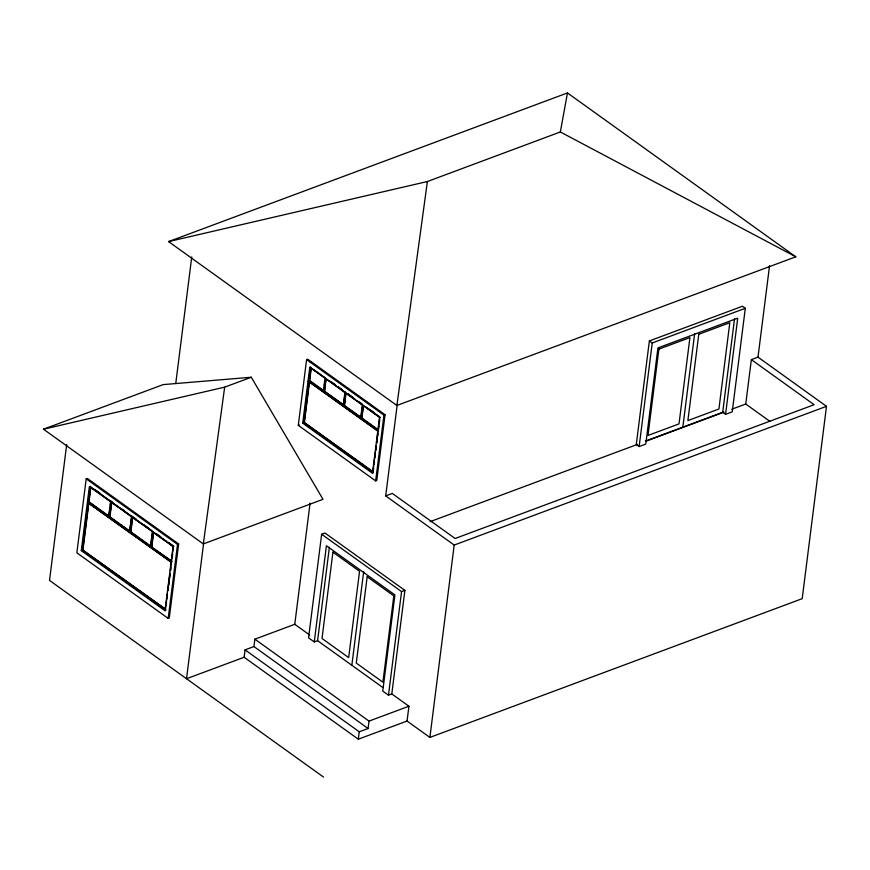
<?xml version="1.0" encoding="UTF-8"?>
<svg xmlns="http://www.w3.org/2000/svg" width="870" height="870" viewBox="0 0 870 870"><rect width="100%" height="100%" fill="white"/><g stroke="black" fill="none" stroke-linecap="round" stroke-linejoin="round"><path stroke-width="1.3" d="M66.685 444.548L49.525 580.41L323.51 777.062M86.195 478.837L76.854 552.82L168.182 618.374L169.291 617.961L178.644 543.978L87.304 478.424L86.195 478.837L177.534 544.392L178.644 543.978M81.28 550.612L82.117 550.308L165.833 610.392L165.006 610.707L81.28 550.612L89.382 486.504L173.097 546.588L173.935 546.284M82.117 550.308L90.208 486.189M82.672 550.036L165.713 609.337L82.672 550.036L88.588 503.175L171.629 562.477L88.588 503.175M110.011 508.113L108.717 516.28L88.74 501.946L90.61 487.146L98.245 492.322M82.944 549.927L88.86 503.077M109 516.182L89.023 501.838L90.882 487.048M108.717 516.28L110.588 501.49L90.61 487.146M110.359 505.416L110.871 501.381L100.354 493.834M122.333 509.613L131.794 516.41L129.652 531.309L109.674 516.965L111.545 502.175L113.916 503.578M129.924 531.2L109.946 516.867L111.817 502.066M129.652 531.309L131.522 516.508L111.545 502.175M132.468 517.193L152.728 531.429L150.575 546.327L130.598 531.983L132.468 517.193L151.674 530.678M150.858 546.229L130.881 531.885L132.751 517.084M150.575 546.327L152.446 531.537M151.532 547.012L171.792 561.248L151.532 547.012L153.403 532.212L166.3 541.173M151.804 546.904L153.675 532.114M175.751 383.55L191.748 256.954M165.006 610.707L173.097 546.588M165.43 609.435L167.464 593.373M167.801 590.697L169.998 573.297M170.335 570.611L171.357 562.586M171.51 561.357L173.38 546.556L153.403 532.212M166.224 605.324L166.561 602.638M167.062 598.625L167.399 595.95M168.084 590.6L168.421 587.913M168.758 585.238L169.269 581.225M169.606 578.55L170.107 574.526M170.618 570.513L170.955 567.838M172.293 557.213L172.641 554.527M173.152 550.482L173.489 547.795M168.182 618.374L177.534 544.392M203.678 542.88L186.517 678.73L244.133 657.263L358.299 739.206L407.051 721.034L429.889 737.423L802.205 598.669L826.5 406.323L757.998 357.157L751.354 359.636L745.742 404.017L769.983 421.417M244.133 657.263L245.068 649.868L253.931 646.562L368.097 728.505L369.032 721.1L254.867 639.167L253.931 646.562M298.29 425.365L306.599 359.625L307.697 359.212L385.062 414.74L376.764 480.479L375.655 480.892L298.29 425.365L299.4 424.951M309.774 367.292L379.527 417.35L372.469 473.226L302.716 423.157L309.774 367.292L310.612 366.977L303.554 422.853L373.306 472.921M372.904 471.953L304.108 422.581L309.241 381.908L378.319 431.183M324.031 388.096L323.433 390.75L309.394 380.668L311.003 367.934L320.997 374.807M373.176 471.855L304.38 422.472L309.513 381.799M323.705 390.641L309.676 380.571L311.286 367.836M323.433 390.75L325.043 378.015L311.003 367.934M324.347 385.551L324.999 380.451M309.742 635.046L294.767 624.301L310.057 503.23M343.596 404.92L324.379 391.424L325.989 378.689L324.662 391.326L343.596 404.92L344.89 394.73M407.051 721.034L408.922 706.233L391.804 693.945L404.887 590.371L324.967 533.016L321.65 534.256L308.567 637.83L314.266 641.919L317.594 640.69L382.887 687.55M343.324 405.018L344.933 392.283L325.989 378.689M314.266 641.919L326.424 545.751L394.915 594.917L382.767 691.084L388.477 695.184L391.804 693.945M361.039 417.437L344.27 405.703L345.879 392.968L344.553 405.605L361.039 417.437L362.322 407.247M317.594 640.69L329.404 547.176M360.756 417.535L362.366 404.8L345.879 392.968M378.2 430.052L361.713 418.22L363.323 405.485L361.985 418.122L377.373 429.16M373.067 470.648L375.394 452.28M375.72 449.659L376.221 445.723M376.547 443.091L378.037 431.292L309.241 381.908M378.363 428.779L379.809 417.317L363.323 405.485M373.35 470.539L373.676 467.919M374.176 463.982L374.502 461.361M375.003 457.424L375.34 454.803M375.829 450.867L376.329 446.93M376.83 442.993L377.156 440.372M377.656 436.435L377.982 433.804M378.472 429.954L378.961 426.126M379.276 423.581L379.766 419.764M351.839 665.267L363.66 571.764M375.655 480.892L383.953 415.153L306.599 359.625M826.5 406.323L454.194 545.066L385.693 495.9L397.242 404.441M358.299 739.206L359.234 731.8L245.068 649.868M388.477 695.184L401.559 591.611L321.65 534.256M429.889 737.423L454.194 545.066M649.368 340.931L636.285 444.505L639.145 446.56L645.79 444.081L657.938 347.902L737.716 318.17L725.569 414.348L732.225 411.869L745.307 308.295L742.447 306.24L649.368 340.931L652.228 342.976L745.307 308.295M639.145 446.56L652.228 342.976M682.83 427.159L694.641 333.656M725.569 414.348L722.72 412.293L734.53 318.79M757.998 357.157L769.558 265.687M203.33 543.924L224.667 387.15L251.267 377.243L322.998 499.326L203.33 543.924L43.5 429.204L163.168 384.605L251.267 377.243M396.894 405.474L427.377 181.525L560.345 131.968L795.8 256.813L396.894 405.474L168.562 241.599L567.468 92.938L795.8 256.813M560.345 131.968L567.468 92.938M310.405 362.355L311.503 361.942M308.013 381.256L308.839 380.951M344.65 392.326L345.488 392.011M344.933 392.283L337.843 386.9M302.716 423.157L303.554 422.853M383.953 415.153L385.062 414.74M173.38 546.556L168.399 542.673M385.693 495.9L392.337 493.431L455.13 538.497L814.146 404.702L751.354 359.636M645.431 441.101L722.72 412.293M430.019 521.685L637.536 444.352M646.443 441.025L724.101 412.086M731.746 409.237L745.742 404.017M254.867 639.167L294.767 624.301M401.559 591.611L404.887 590.371M369.032 721.1L408.922 706.233M359.234 731.8L368.097 728.505M168.562 241.599L427.377 181.525M43.5 429.204L224.667 387.15M331.872 382.245L335.015 384.496M338.158 386.748L342.345 389.76M347.663 393.577L352.024 396.709M359.647 402.179L361.833 403.745M369.456 409.226L373.817 412.347M323.161 376.362L325.315 377.906M329.425 380.853L335.733 385.388M347.26 393.653L354.949 399.178M357.146 400.755L362.649 404.702M365.791 406.964L380.081 417.219M94.623 489.353L100.126 493.301M110.044 500.424L112.241 502.001M122.159 509.113L124.366 510.701M130.968 515.442L136.481 519.401M144.192 524.936L148.596 528.09M156.306 533.625L160.711 536.79M168.421 542.325L172.836 545.49M116.025 505.089L120.234 508.102M332.927 552.167L322.02 638.482L348.663 657.6L359.56 571.296L332.927 552.167M367.173 576.756L356.276 663.07L382.909 682.189L393.816 595.874L367.173 576.756M658.894 349.131L647.987 435.446L679.013 423.886L689.921 337.571L658.894 349.131M698.784 334.265L687.887 420.58L718.914 409.02L729.81 322.705L698.784 334.265"/></g></svg>
